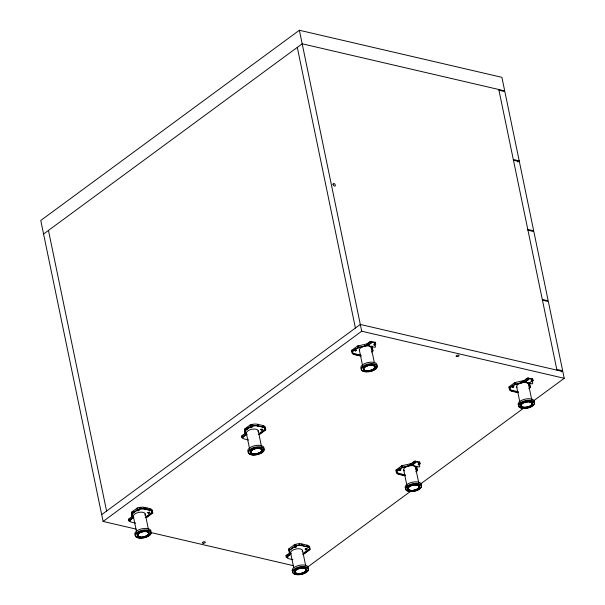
<?xml version="1.0" encoding="UTF-8"?>
<svg xmlns="http://www.w3.org/2000/svg" width="605" height="605" viewBox="0 0 605 605"><rect width="100%" height="100%" fill="white"/><g stroke="black" fill="none" stroke-linecap="round" stroke-linejoin="round"><path stroke-width="0.91" d="M152.052 512.299L146.531 516.367L146.682 517.116L152.21 513.055L152.135 512.049A6.935 3.191 -11.7 0 0 151.968 510.915M152.21 513.055L152.286 512.798A6.935 3.191 -11.7 0 0 149.858 510.333L144.655 509.123A6.935 3.191 -11.7 0 0 138.273 509.539L132.268 513.766L132.835 518.107L129.13 521.026L128.729 519.075L132.087 516.602L131.519 512.261L137.222 508.064A7.358 3.388 -11.7 0 1 144.587 507.413L149.828 508.631A7.358 3.388 -11.7 0 1 152.301 511.573L152.611 513.078L146.909 517.275L145.223 517.646M265.058 429.179L259.537 433.24L259.689 433.997L265.217 429.936L265.141 428.93A6.935 3.191 -11.7 0 0 264.793 427.546M265.217 429.936L265.293 429.679A6.935 3.191 -11.7 0 0 262.865 427.213L257.639 425.996A6.935 3.191 -11.7 0 0 251.279 426.419L245.275 430.647L245.116 429.89L245.842 434.987L242.136 437.907L241.735 435.955L245.093 433.483L244.526 429.142L250.228 424.944A7.358 3.388 -11.7 0 1 257.594 424.294L262.835 425.512A7.358 3.388 -11.7 0 1 265.308 428.453L265.618 429.958L259.908 434.156L258.229 434.526M360.981 355.097A6.935 3.191 -11.7 0 1 359.96 354.931L354.734 353.713A6.935 3.191 -11.7 0 1 352.299 351.248L352.458 351.997A6.935 3.191 -11.7 0 0 354.893 354.469L360.111 355.679A6.935 3.191 -11.7 0 0 361.132 355.846M309.352 548.871L303.831 552.932L303.99 553.688L309.51 549.627L309.435 548.622A6.935 3.191 -11.7 0 0 308.86 547.003M309.51 549.627L309.594 549.37A6.935 3.191 -11.7 0 0 307.159 546.905L301.963 545.695A6.935 3.191 -11.7 0 0 295.573 546.111L289.568 550.338L289.409 549.582L290.135 554.672L286.43 557.598L286.029 555.647L289.394 553.174L288.819 548.833L294.529 544.636A7.358 3.388 -11.7 0 1 301.887 543.986L307.128 545.203A7.358 3.388 -11.7 0 1 309.601 548.145L309.911 549.65L304.209 553.84L302.523 554.218M396.683 470.682L396.759 471.688A6.935 3.191 -11.7 0 0 399.187 474.154L404.412 475.371A6.935 3.191 -11.7 0 0 404.911 475.469M509.765 388.569L509.607 387.82A6.935 3.191 -11.7 0 0 512.042 390.286L517.26 391.495A6.935 3.191 -11.7 0 0 518.281 391.669M43.575 234.014L302.182 43.794L504.706 90.879L501.908 77.334L299.377 30.25L40.769 220.47L103.092 521.434L136.238 529.141M517.683 161.966L519.203 160.854L504.865 91.627L498.966 90.258M101.693 514.658L360.3 324.446L562.832 371.53L564.231 378.299L533.807 400.676M103.092 521.434L361.707 331.215L564.231 378.299M360.928 356.058A7.358 3.388 -11.7 0 1 359.854 355.884L354.606 354.666A7.358 3.388 -11.7 0 1 352.14 351.724L351.823 350.219L357.532 346.022L366.796 343.965L370.154 341.492L375.304 342.264L375.713 344.222L374.366 345.205M132.389 512.254L133.728 511.278M246.061 428.642L248.065 427.175M129.13 521.026L129.039 520.58L132.404 518.107L131.829 513.766L137.539 509.569A7.358 3.388 -11.7 0 1 144.897 508.918L150.138 510.136A7.358 3.388 -11.7 0 1 152.611 513.078M242.136 437.907L242.045 437.46L245.403 434.987L244.836 430.647L250.538 426.449A7.358 3.388 -11.7 0 1 257.904 425.799L263.145 427.017A7.358 3.388 -11.7 0 1 265.618 429.958M352.14 351.724C356.443 345.44 368.142 347.618 371.417 342.075L371.304 343.027C365.836 347.663 357.434 345.848 352.541 351.747M250.893 426.676L251.438 426.275M129.266 521.056L129.379 520.111M242.386 436.984L242.272 437.937M146.395 508.623L147.204 508.018M373.769 344.464L375.327 342.99L375.713 344.222M375.486 343.738L373.928 345.213M371.493 352.08L372.914 351.029L372.347 346.695M405.221 475.749A7.358 3.388 -11.7 0 1 404.148 475.575L398.907 474.358A7.358 3.388 -11.7 0 1 396.434 471.416L396.124 469.911L401.826 465.714L411.09 463.657L414.455 461.184L419.605 461.955L420.006 463.906L418.66 464.897M518.228 392.63A7.358 3.388 -11.7 0 1 517.154 392.456L511.913 391.231A7.358 3.388 -11.7 0 1 509.44 388.297L509.13 386.792L514.832 382.594L524.096 380.537L527.454 378.065L532.612 378.836L533.013 380.787L531.666 381.778M286.43 557.598L286.339 557.152L289.704 554.679L289.13 550.338L294.839 546.141A7.358 3.388 -11.7 0 1 302.197 545.491L307.438 546.708A7.358 3.388 -11.7 0 1 309.911 549.65M396.434 471.416C400.744 465.132 412.444 467.31 415.718 461.766L415.597 462.719C410.137 467.355 401.728 465.54 396.835 471.439M509.44 388.297C513.751 382.012 525.45 384.183 528.725 378.647L528.604 379.6C523.144 384.236 514.734 382.413 509.841 388.312M295.187 546.368L295.732 545.967M399.504 469.646L400.049 469.246M512.511 386.519L513.108 386.398M301.373 544.387L301.918 543.986L302.228 545.491M287.299 555.897L289.984 553.923L290.135 554.672M306.561 545.597L307.098 545.196L307.438 546.708M418.07 464.148L419.628 462.681L420.006 463.906M531.077 381.029L532.627 379.554L533.013 380.787M419.779 463.43L418.221 464.905M532.786 380.311L529.216 383.267L529.057 382.511L529.783 387.608L529.632 386.852M305.676 548.811L306.221 548.41M415.786 471.771L417.216 470.72L416.648 466.379M528.793 388.652L530.222 387.601L529.647 383.26M561.153 371.893L562.673 370.774L548.342 301.555L542.443 300.178M307.907 566.84L410.591 491.313M420.475 484.038L523.922 407.952M357.971 346.332L358.432 346.234M521.661 381.483L523.355 381.112M402.272 466.024L402.726 465.918L401.826 465.714L402.136 467.219M409.502 464.421L411.196 464.043M143.582 507.724L144.618 507.421L144.928 508.926L144.587 507.413M509.758 388.569A6.935 3.191 -11.7 0 0 512.193 391.034L517.419 392.252A6.935 3.191 -11.7 0 0 518.44 392.418M396.6 470.94A6.935 3.191 -11.7 0 0 399.035 473.405L404.253 474.623A6.935 3.191 -11.7 0 0 405.274 474.789M144.633 509.115L144.482 508.366M513.305 159.478L519.203 160.854M513.456 160.234L519.355 161.603L533.693 230.83L527.794 229.454M527.946 230.21L533.844 231.579L548.183 300.798L542.284 299.43M556.774 369.405L562.673 370.774M371.417 342.075L375.327 342.99M528.725 378.647L532.627 379.554M359.166 346.4L357.532 346.022L357.842 347.527M415.718 461.766L419.628 462.681M250.841 426.404L251.491 426.555M245.426 429.353L244.526 429.142L244.836 430.647M417.216 470.72L416.905 469.215L416.036 469.223M399.451 469.367L400.102 469.518M248.617 439.986L244.027 438.92A1.301 0.817 53.7 0 1 242.809 437.559L242.499 436.054A1.301 0.817 53.7 0 1 243.248 435.154M295.134 546.096L295.792 546.247M305.623 548.531L306.274 548.682M132.419 512.473L131.519 512.261L131.829 513.766M289.719 549.045L288.819 548.833L289.13 550.338M129.107 520.308L130.672 520.671M287.972 557.243L286.415 556.88L286.566 557.629M135.611 523.106L131.02 522.039A1.301 0.817 53.7 0 1 129.803 520.686L129.493 519.181A1.301 0.817 53.7 0 1 130.241 518.281M292.911 559.678L288.328 558.612A1.301 0.817 53.7 0 1 287.11 557.25L286.793 555.745A1.301 0.817 53.7 0 1 287.549 554.845M150.963 532.559L293.652 565.736M512.193 391.034L512.042 390.286M399.035 473.405L399.209 474.161M149.707 509.145L149.254 509.024L149.798 508.623L150.138 510.136M524.202 380.923L524.096 380.537L524.406 382.042M366.902 344.351L366.796 343.965L367.106 345.47M498.807 89.51L556.933 370.154M532.355 379.759L532.574 380.795M528.43 377.868L528.74 379.373M530.222 387.601L529.678 384.364M527.832 378.98L527.983 379.728M527.454 378.065L527.772 379.569M528.536 384.251L531.742 399.731M524.474 381.445L524.626 382.201M516.67 386.701L519.877 402.181M517.237 391.495L517.419 392.252M515.21 383.502L515.362 384.251M514.832 382.594L515.142 384.099M419.356 462.878L419.567 463.914M415.423 460.987L415.733 462.492M416.626 469.972L416.777 470.728L416.21 466.387M414.455 461.184L414.765 462.689M415.529 467.37L418.736 482.851M411.468 464.564L411.619 465.321M411.09 463.657L411.4 465.162M403.664 469.82L406.87 485.301M404.231 474.615L404.412 475.371M402.204 466.621L402.363 467.37M375.055 343.186L375.266 344.222M371.13 341.296L371.44 342.801M372.914 351.029L372.377 347.792M372.325 350.28L372.483 351.036L371.757 345.939M370.525 342.407L370.683 343.156M370.154 341.492L370.464 342.997M371.236 347.678L374.253 362.251M367.167 344.873L367.326 345.629M299.377 30.25L361.707 331.215M297.289 47.387L355.415 328.039M359.37 350.129L362.577 365.609M359.937 354.923L360.111 355.679M354.734 353.713L354.916 354.469M302.523 550.489L305.548 565.062M294.529 544.636L294.839 546.141M290.657 552.94L293.675 567.513M289.394 553.174L289.704 554.679M262.804 425.504L263.145 427.017M262.683 426.457L262.865 427.213M286.687 556.676L286.838 557.432M257.594 424.294L257.934 425.799M257.488 425.247L257.662 426.003M258.229 430.798L261.436 446.286M250.228 424.944L250.538 426.449M246.364 433.248L249.57 448.728M245.683 434.231L245.842 434.987M245.093 433.483L245.403 434.987M149.7 509.576L149.858 510.333M149.677 509.576L149.836 510.325M145.223 513.917L148.429 529.405M137.63 508.949L137.789 509.705M137.222 508.064L137.539 509.569M133.357 516.367L136.564 531.848M132.268 513.766L132.109 513.01L132.835 518.107M132.087 516.602L132.404 518.107M129.326 519.824L129.538 520.86M48.46 230.414L106.586 511.066M532.612 378.836L532.702 379.282M419.605 461.955L419.696 462.402M375.304 342.264L375.395 342.717M286.029 555.647L286.12 556.093M241.735 435.955L241.826 436.402M128.729 519.075L128.82 519.521M416.558 466.614L416.905 469.215M513.774 386.345A1.081 0.499 -11.7 0 1 512.148 386.829M149.586 512.125A1.081 0.499 -11.7 0 1 147.922 512.526M139.097 509.682A1.081 0.499 -11.7 0 1 137.433 510.083M137.259 510.015A1.081 0.499 -11.7 0 1 137.123 509.652M262.215 429.255A1.081 0.499 -11.7 0 1 260.929 429.406M251.945 426.699A1.081 0.499 -11.7 0 1 250.145 426.79M356.141 350.038A1.081 0.499 -11.7 0 1 354.848 350.265M354.507 350.113A1.081 0.499 -11.7 0 1 354.424 350M400.835 469.329A1.081 0.499 -11.7 0 1 400.071 469.881A1.081 0.499 -11.7 0 1 398.945 469.896M307.015 548.417A1.081 0.499 -11.7 0 1 306.395 549A1.081 0.499 -11.7 0 1 305.223 549.098M296.526 545.982A1.081 0.499 -11.7 0 1 295.905 546.557A1.081 0.499 -11.7 0 1 294.733 546.655M369.292 342.445A1.301 0.817 53.7 0 0 368.543 343.345L368.853 344.85A1.301 0.817 53.7 0 0 370.071 346.211L374.661 347.278A1.301 0.817 53.7 0 0 375.41 346.378L375.1 344.873A1.301 0.817 53.7 0 0 374.752 344.132M372.771 365.307A5.627 2.586 -11.7 0 1 373.497 368.891M372.604 369.443A5.627 2.586 -11.7 0 1 371.546 369.92M370.963 370.124A5.627 2.586 -11.7 0 1 369.753 370.441M365.707 370.502A5.627 2.586 -11.7 0 1 363.817 369.315M363.749 368.445A5.627 2.586 -11.7 0 1 364.301 367.515M364.611 367.205A5.627 2.586 -11.7 0 1 372.272 365.208M373.043 365.102A6.058 2.791 -11.7 0 1 373.368 369.277M372.861 369.564A6.058 2.791 -11.7 0 1 371.72 370.079M371.099 370.29A6.058 2.791 -11.7 0 1 369.791 370.631M365.972 370.797A6.058 2.791 -11.7 0 1 363.401 369.421M363.325 368.483A6.058 2.791 -11.7 0 1 363.915 367.485M364.649 366.834A6.058 2.791 -11.7 0 1 368.679 365.17M370.018 364.966A6.058 2.791 -11.7 0 1 372.498 365.004M361.533 369.005A8.228 3.789 -11.7 0 1 368.135 362.501A8.228 3.789 -11.7 0 1 376.741 365.866M364.762 371.651A8.228 3.789 -11.7 0 1 363.166 366.123A8.228 3.789 -11.7 0 1 375.433 364.248A8.228 3.789 -11.7 0 1 373.368 370.336M372.567 370.668A8.228 3.789 -11.7 0 1 369.042 371.583M355.974 350A0.862 0.401 -11.7 0 1 354.681 350.023M352.329 352.254A7.358 3.388 -11.7 0 1 351.823 350.219M359.642 350.703A6.058 2.791 -11.7 0 1 364.747 346.173A6.058 2.791 -11.7 0 1 371.213 348.321M304.058 568.118A5.627 2.586 -11.7 0 1 305.896 570.477M304.368 571.99A5.627 2.586 -11.7 0 1 303.385 572.504M302.833 572.731A5.627 2.586 -11.7 0 1 301.653 573.109M299.8 573.442A5.627 2.586 -11.7 0 1 297.494 573.404M296.541 573.185A5.627 2.586 -11.7 0 1 295.739 570.175A5.627 2.586 -11.7 0 1 301.857 567.944M303.793 567.815A6.058 2.791 -11.7 0 1 306.115 570.795M304.663 572.088A6.058 2.791 -11.7 0 1 303.604 572.64M303.014 572.89A6.058 2.791 -11.7 0 1 301.744 573.29M299.747 573.646A6.058 2.791 -11.7 0 1 297.259 573.616M296.722 573.51A6.058 2.791 -11.7 0 1 294.741 570.969M294.938 570.628A6.058 2.791 -11.7 0 1 296.904 569.048M297.456 568.783A6.058 2.791 -11.7 0 1 301.305 567.777M292.487 571.468A8.228 3.789 -11.7 0 1 298.976 565.41A8.228 3.789 -11.7 0 1 308.263 567.785M295.323 574.319A8.228 3.789 -11.7 0 1 294.454 568.934A8.228 3.789 -11.7 0 1 306.1 566.847A8.228 3.789 -11.7 0 1 306.1 572.39M305.412 572.784A8.228 3.789 -11.7 0 1 301.245 574.236M300.337 574.395A8.228 3.789 -11.7 0 1 296.057 574.463M295.391 544.78A6.489 2.987 -11.7 0 1 295.943 544.621M298.794 544.182A6.489 2.987 -11.7 0 1 299.883 544.182M296.306 545.997A0.862 0.401 -11.7 0 1 295.86 546.466A0.862 0.401 -11.7 0 1 294.922 546.572M306.796 548.433A0.862 0.401 -11.7 0 1 306.243 548.939A0.862 0.401 -11.7 0 1 305.253 548.954M291.179 553.772A6.058 2.791 -11.7 0 1 296.374 548.917A6.058 2.791 -11.7 0 1 302.182 551.798M526.6 379.017A1.301 0.817 53.7 0 0 525.843 379.917L526.161 381.422A1.301 0.817 53.7 0 0 527.379 382.776L531.961 383.842A1.301 0.817 53.7 0 0 532.71 382.942L532.4 381.437A1.301 0.817 53.7 0 0 532.15 380.848M529.572 401.78A5.627 2.586 -11.7 0 1 531.477 404.858M531.167 405.168A5.627 2.586 -11.7 0 1 529.904 406.015M528.846 406.492A5.627 2.586 -11.7 0 1 527.666 406.863M527.053 407.006A5.627 2.586 -11.7 0 1 521.034 405.607M521.056 405.017A5.627 2.586 -11.7 0 1 522.281 403.482M523.688 402.68A5.627 2.586 -11.7 0 1 527.87 401.705M529.806 401.576A6.058 2.791 -11.7 0 1 531.856 404.889M531.523 405.221A6.058 2.791 -11.7 0 1 529.617 406.401M529.02 406.643A6.058 2.791 -11.7 0 1 527.757 407.052M527.091 407.203A6.058 2.791 -11.7 0 1 520.602 405.698M520.633 405.055A6.058 2.791 -11.7 0 1 522.402 403.096M523.461 402.544A6.058 2.791 -11.7 0 1 524.679 402.083M525.322 401.894A6.058 2.791 -11.7 0 1 528.611 401.478M518.833 405.569A8.228 3.789 -11.7 0 1 525.435 399.066A8.228 3.789 -11.7 0 1 534.041 402.438M529.027 407.528A8.228 3.789 -11.7 0 1 518.523 404.927A8.228 3.789 -11.7 0 1 531.424 400.434A8.228 3.789 -11.7 0 1 529.874 407.233M513.622 386.255A0.862 0.401 -11.7 0 1 512.972 386.686A0.862 0.401 -11.7 0 1 512.087 386.671M509.637 388.826A7.358 3.388 -11.7 0 1 509.13 386.792M516.942 387.276A6.058 2.791 -11.7 0 1 522.047 382.738A6.058 2.791 -11.7 0 1 528.513 384.886M413.465 462.114A1.301 0.817 53.7 0 0 412.844 463.037L413.155 464.542A1.301 0.817 53.7 0 0 414.372 465.895L418.955 466.962A1.301 0.817 53.7 0 0 419.704 466.062L419.394 464.557A1.301 0.817 53.7 0 0 418.94 463.695M417.926 485.278A5.627 2.586 -11.7 0 1 419.068 486.745M418.902 487.358A5.627 2.586 -11.7 0 1 417.79 488.583M416.898 489.135A5.627 2.586 -11.7 0 1 415.839 489.611M415.264 489.816A5.627 2.586 -11.7 0 1 413.427 490.239M410.5 490.284A5.627 2.586 -11.7 0 1 409.698 486.314M411.226 485.573A5.627 2.586 -11.7 0 1 417.064 484.998M417.828 484.93A6.058 2.791 -11.7 0 1 419.492 486.685M419.318 487.343A6.058 2.791 -11.7 0 1 417.669 488.969M417.163 489.256A6.058 2.791 -11.7 0 1 416.013 489.77M415.393 489.982A6.058 2.791 -11.7 0 1 413.419 490.443M410.266 490.489A6.058 2.791 -11.7 0 1 408.806 490.08M408.428 489.884A6.058 2.791 -11.7 0 1 409.404 486.216M410.462 485.664A6.058 2.791 -11.7 0 1 412.981 484.862M413.646 484.741A6.058 2.791 -11.7 0 1 417.337 484.794M405.494 488.341A8.228 3.789 -11.7 0 1 412.882 482.102A8.228 3.789 -11.7 0 1 421.035 485.558M409.85 491.426A8.228 3.789 -11.7 0 1 408.337 485.278A8.228 3.789 -11.7 0 1 421.269 485.081A8.228 3.789 -11.7 0 1 412.436 491.389M400.57 469.17A0.862 0.401 -11.7 0 1 400.17 469.737A0.862 0.401 -11.7 0 1 399.081 469.79M396.63 471.945A7.358 3.388 -11.7 0 1 396.124 469.911M403.762 470.115A6.058 2.791 -11.7 0 1 409.714 465.744A6.058 2.791 -11.7 0 1 415.385 468.338M404.495 470.879A6.058 2.791 -11.7 0 1 403.936 470.395M148.641 532.725A5.627 2.586 -11.7 0 1 145.533 536.159M144.95 536.363A5.627 2.586 -11.7 0 1 143.12 536.786M140.194 536.832A5.627 2.586 -11.7 0 1 139.619 532.733A5.627 2.586 -11.7 0 1 148.255 532.234M149.057 532.619A6.058 2.791 -11.7 0 1 145.707 536.317M145.087 536.537A6.058 2.791 -11.7 0 1 143.113 536.99M139.959 537.043A6.058 2.791 -11.7 0 1 139.089 532.771M139.596 532.483A6.058 2.791 -11.7 0 1 140.148 532.211M140.738 531.969A6.058 2.791 -11.7 0 1 142.009 531.561M143.34 531.288A6.058 2.791 -11.7 0 1 148.641 532.082M135.187 534.896A8.228 3.789 -11.7 0 1 141.668 528.838A8.228 3.789 -11.7 0 1 150.963 531.213M140.368 538.019A8.228 3.789 -11.7 0 1 137.796 531.954A8.228 3.789 -11.7 0 1 151.038 531.757A8.228 3.789 -11.7 0 1 141.237 538.004M139.21 507.913A6.489 2.987 -11.7 0 1 140.935 507.648M138.817 509.75A0.862 0.401 -11.7 0 1 137.804 510.023A0.862 0.401 -11.7 0 1 137.32 509.667M149.42 512.08A0.862 0.401 -11.7 0 1 147.953 512.382M151.28 510.219A6.935 3.191 -11.7 0 1 151.794 510.665M133.871 517.199A6.058 2.791 -11.7 0 1 139.067 512.344A6.058 2.791 -11.7 0 1 144.875 515.226M261.715 450.475A5.627 2.586 -11.7 0 1 261.171 451.406M260.067 452.298A5.627 2.586 -11.7 0 1 259.084 452.812M258.539 453.039A5.627 2.586 -11.7 0 1 257.359 453.417M256.127 453.667A5.627 2.586 -11.7 0 1 252.701 453.621M251.839 453.334A5.627 2.586 -11.7 0 1 250.72 452.154M250.697 451.867A5.627 2.586 -11.7 0 1 257.564 448.252M259.265 448.328A5.627 2.586 -11.7 0 1 261.738 449.886M262.139 450.438A6.058 2.791 -11.7 0 1 261.216 451.769M260.362 452.396A6.058 2.791 -11.7 0 1 259.303 452.956M258.713 453.198A6.058 2.791 -11.7 0 1 257.45 453.599M256.119 453.871A6.058 2.791 -11.7 0 1 252.429 453.818M251.937 453.682A6.058 2.791 -11.7 0 1 250.296 452.245M250.273 451.935A6.058 2.791 -11.7 0 1 251.642 449.954M252.096 449.651A6.058 2.791 -11.7 0 1 254.372 448.63M255.015 448.441A6.058 2.791 -11.7 0 1 258.305 448.033M259.5 448.123A6.058 2.791 -11.7 0 1 262.162 449.795M248.194 451.776A8.228 3.789 -11.7 0 1 255.129 445.62A8.228 3.789 -11.7 0 1 263.901 448.532M256.036 454.703A8.228 3.789 -11.7 0 1 248.715 450.566A8.228 3.789 -11.7 0 1 261.806 447.155A8.228 3.789 -11.7 0 1 259.56 453.788M258.721 454.083A8.228 3.789 -11.7 0 1 256.943 454.544M251.098 425.088A6.489 2.987 -11.7 0 1 252.792 424.68M252.005 426.412A0.862 0.401 -11.7 0 1 251.355 426.843A0.862 0.401 -11.7 0 1 250.47 426.827M262.714 426.026A6.489 2.987 -11.7 0 1 263.107 426.162M264.022 426.707A6.489 2.987 -11.7 0 1 264.241 426.926M261.95 429.248A0.862 0.401 -11.7 0 1 260.959 429.263M263.962 426.903A6.935 3.191 -11.7 0 1 264.287 427.1M246.462 433.543A6.058 2.791 -11.7 0 1 252.406 429.172A6.058 2.791 -11.7 0 1 258.078 431.773M247.188 434.314A6.058 2.791 -11.7 0 1 246.878 434.08M333.045 184.54A1.512 0.953 53.7 0 0 335.004 186.075A1.512 0.953 53.7 0 0 334.527 183.799A1.512 0.953 53.7 0 0 333.045 184.54M203.235 543.237A1.512 0.696 -11.7 0 0 205.337 542.186A1.512 0.696 -11.7 0 0 202.993 542.05A1.512 0.696 -11.7 0 0 203.235 543.237M456.949 356.617A1.512 0.696 -11.7 0 0 459.059 355.566A1.512 0.696 -11.7 0 0 456.714 355.43A1.512 0.696 -11.7 0 0 456.949 356.617M366.97 370.857A5.627 2.586 -11.7 0 0 374.782 366.955A5.627 2.586 -11.7 0 0 366.078 366.464A5.627 2.586 -11.7 0 0 366.97 370.857M366.789 371.069A6.058 2.791 -11.7 0 0 375.206 366.864A6.058 2.791 -11.7 0 0 365.828 366.335A6.058 2.791 -11.7 0 0 366.789 371.069M366.078 371.916A7.789 3.585 -11.7 0 0 376.907 366.517A7.789 3.585 -11.7 0 0 364.845 365.836A7.789 3.585 -11.7 0 0 366.078 371.916M355.279 350.93A0.862 0.401 -11.7 0 0 356.481 350.333A0.862 0.401 -11.7 0 0 355.143 350.257A0.862 0.401 -11.7 0 0 355.279 350.93M298.257 573.669A5.627 2.586 -11.7 0 0 306.077 569.766A5.627 2.586 -11.7 0 0 297.365 569.275A5.627 2.586 -11.7 0 0 298.257 573.669M298.084 573.88A6.058 2.791 -11.7 0 0 306.501 569.676A6.058 2.791 -11.7 0 0 297.115 569.146A6.058 2.791 -11.7 0 0 298.084 573.88M297.365 574.735A7.789 3.585 -11.7 0 0 308.195 569.328A7.789 3.585 -11.7 0 0 296.132 568.647A7.789 3.585 -11.7 0 0 297.365 574.735M295.263 547.351A0.862 0.401 -11.7 0 0 296.465 546.746A0.862 0.401 -11.7 0 0 295.127 546.67A0.862 0.401 -11.7 0 0 295.263 547.351M305.752 549.786A0.862 0.401 -11.7 0 0 306.954 549.189A0.862 0.401 -11.7 0 0 305.616 549.113A0.862 0.401 -11.7 0 0 305.752 549.786M524.27 407.422A5.627 2.586 -11.7 0 0 532.09 403.527A5.627 2.586 -11.7 0 0 523.378 403.028A5.627 2.586 -11.7 0 0 524.27 407.422M524.089 407.641A6.058 2.791 -11.7 0 0 532.513 403.437A6.058 2.791 -11.7 0 0 523.128 402.907A6.058 2.791 -11.7 0 0 524.089 407.641M523.378 408.488A7.789 3.585 -11.7 0 0 534.207 403.089A7.789 3.585 -11.7 0 0 522.145 402.401A7.789 3.585 -11.7 0 0 523.378 408.488M512.579 387.502A0.862 0.401 -11.7 0 0 513.781 386.897A0.862 0.401 -11.7 0 0 512.443 386.822A0.862 0.401 -11.7 0 0 512.579 387.502M411.264 490.542A5.627 2.586 -11.7 0 0 419.083 486.647A5.627 2.586 -11.7 0 0 410.371 486.148A5.627 2.586 -11.7 0 0 411.264 490.542M411.09 490.761A6.058 2.791 -11.7 0 0 419.507 486.556A6.058 2.791 -11.7 0 0 410.122 486.027A6.058 2.791 -11.7 0 0 411.09 490.761M410.371 491.608A7.789 3.585 -11.7 0 0 421.201 486.208A7.789 3.585 -11.7 0 0 409.139 485.528A7.789 3.585 -11.7 0 0 410.371 491.608M399.58 470.622A0.862 0.401 -11.7 0 0 400.782 470.017A0.862 0.401 -11.7 0 0 399.436 469.941A0.862 0.401 -11.7 0 0 399.58 470.622M140.957 537.096A5.627 2.586 -11.7 0 0 148.769 533.194A5.627 2.586 -11.7 0 0 140.065 532.702A5.627 2.586 -11.7 0 0 140.957 537.096M140.776 537.308A6.058 2.791 -11.7 0 0 149.201 533.103A6.058 2.791 -11.7 0 0 139.815 532.574A6.058 2.791 -11.7 0 0 140.776 537.308M140.065 538.163A7.789 3.585 -11.7 0 0 150.895 532.755A7.789 3.585 -11.7 0 0 138.832 532.075A7.789 3.585 -11.7 0 0 140.065 538.163M137.963 510.779A0.862 0.401 -11.7 0 0 139.165 510.174A0.862 0.401 -11.7 0 0 137.827 510.098A0.862 0.401 -11.7 0 0 137.963 510.779M148.444 513.214A0.862 0.401 -11.7 0 0 149.647 512.616A0.862 0.401 -11.7 0 0 148.308 512.541A0.862 0.401 -11.7 0 0 148.444 513.214M253.964 453.977A5.627 2.586 -11.7 0 0 261.776 450.075A5.627 2.586 -11.7 0 0 253.071 449.583A5.627 2.586 -11.7 0 0 253.964 453.977M253.782 454.189A6.058 2.791 -11.7 0 0 262.199 449.984A6.058 2.791 -11.7 0 0 252.822 449.455A6.058 2.791 -11.7 0 0 253.782 454.189M253.071 455.043A7.789 3.585 -11.7 0 0 263.901 449.636A7.789 3.585 -11.7 0 0 251.839 448.955A7.789 3.585 -11.7 0 0 253.071 455.043M250.969 427.659A0.862 0.401 -11.7 0 0 252.172 427.054A0.862 0.401 -11.7 0 0 250.825 426.979A0.862 0.401 -11.7 0 0 250.969 427.659M261.451 430.094A0.862 0.401 -11.7 0 0 262.653 429.497A0.862 0.401 -11.7 0 0 261.315 429.421A0.862 0.401 -11.7 0 0 261.451 430.094"/></g></svg>
